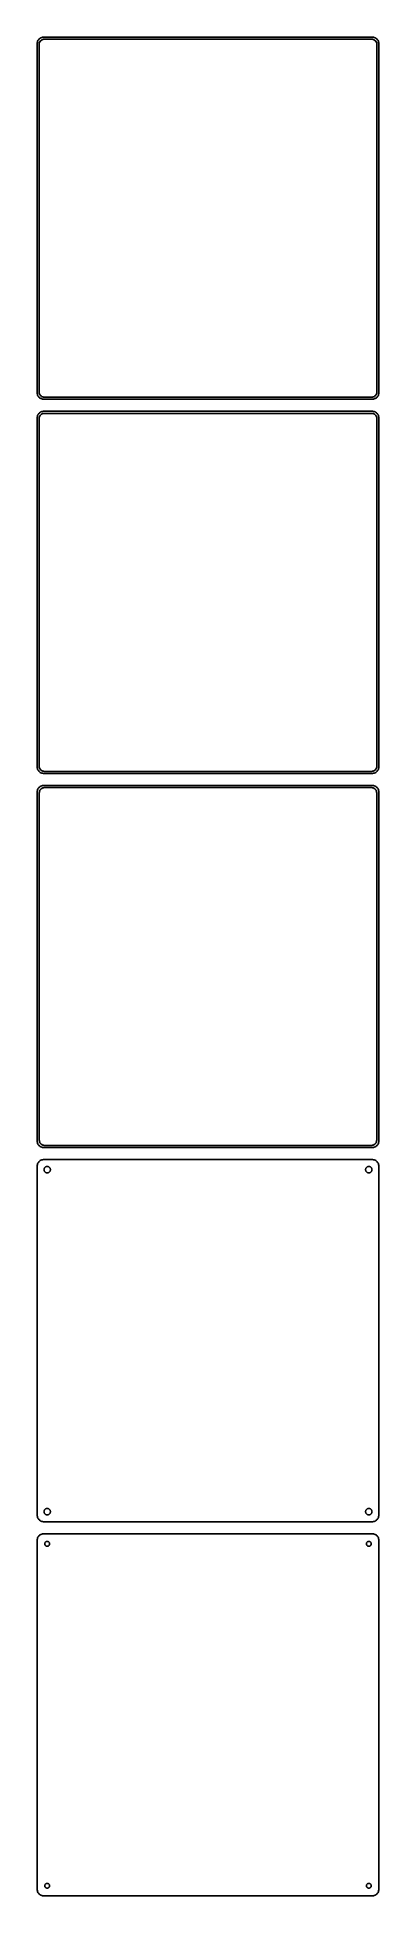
# Model space of a CAD drawing. Header units: metres. Extents: x -128 to 128, y 981 to 2367.
import ezdxf

# ---------------------------------------------------------------- set-up
doc = ezdxf.new("R2010")
doc.units = ezdxf.units.M

msp = doc.modelspace()

# ---------------------------------------------------------------- linework, layer by layer
for p, q in [((-127.461, 2362.63), (-127.5, 2362)), ((-127.5, 2362), (-127.5, 2102)), ((-127.343, 2363.24), (-127.461, 2362.63)), ((-127.149, 2363.84), (-127.343, 2363.24)), ((-126.882, 2364.41), (-127.149, 2363.84)), ((-126.545, 2364.94), (-126.882, 2364.41)), ((-126.145, 2365.42), (-126.545, 2364.94)), ((-125.687, 2365.85), (-126.145, 2365.42)), ((-126, 2361.5), (-125.968, 2362)), ((-126, 2102.5), (-126, 2361.5)), ((-125.968, 2362), (-125.874, 2362.49)), ((-125.874, 2362.49), (-125.719, 2362.97)), ((-125.719, 2362.97), (-125.505, 2363.43)), ((-125.179, 2366.22), (-125.687, 2365.85)), ((-125.505, 2363.43), (-125.236, 2363.85)), ((-125.236, 2363.85), (-124.916, 2364.24)), ((-124.629, 2366.52), (-125.179, 2366.22)), ((-124.916, 2364.24), (-124.55, 2364.58)), ((-124.045, 2366.76), (-124.629, 2366.52)), ((-124.55, 2364.58), (-124.143, 2364.88)), ((-124.143, 2364.88), (-123.703, 2365.12)), ((-123.437, 2366.91), (-124.045, 2366.76)), ((-123.703, 2365.12), (-123.236, 2365.3)), ((-122.814, 2366.99), (-123.437, 2366.91)), ((-123.236, 2365.3), (-122.75, 2365.43)), ((122.814, 2366.99), (-122.814, 2366.99)), ((-122.75, 2365.43), (-122.251, 2365.49)), ((-122.251, 2365.49), (122.251, 2365.49)), ((122.251, 2365.49), (122.75, 2365.43)), ((122.75, 2365.43), (123.236, 2365.3)), ((123.437, 2366.91), (122.814, 2366.99)), ((123.236, 2365.3), (123.703, 2365.12)), ((124.045, 2366.76), (123.437, 2366.91)), ((123.703, 2365.12), (124.143, 2364.88)), ((124.629, 2366.52), (124.045, 2366.76)), ((124.143, 2364.88), (124.55, 2364.58)), ((124.55, 2364.58), (124.916, 2364.24)), ((125.179, 2366.22), (124.629, 2366.52)), ((124.916, 2364.24), (125.236, 2363.85)), ((125.687, 2365.85), (125.179, 2366.22)), ((125.236, 2363.85), (125.505, 2363.43)), ((125.505, 2363.43), (125.719, 2362.97)), ((126.145, 2365.42), (125.687, 2365.85)), ((125.719, 2362.97), (125.874, 2362.49)), ((125.874, 2362.49), (125.968, 2362)), ((125.968, 2362), (126, 2361.5)), ((126, 2361.5), (126, 2102.5)), ((126.545, 2364.94), (126.145, 2365.42)), ((126.882, 2364.41), (126.545, 2364.94)), ((127.149, 2363.84), (126.882, 2364.41)), ((127.343, 2363.24), (127.149, 2363.84)), ((127.461, 2362.63), (127.343, 2363.24)), ((127.5, 2362), (127.461, 2362.63)), ((127.5, 2102), (127.5, 2362)), ((-127.5, 2102), (-127.461, 2101.37)), ((-127.461, 2101.37), (-127.343, 2100.76)), ((-127.343, 2100.76), (-127.149, 2100.16)), ((-127.149, 2100.16), (-126.882, 2099.59)), ((-126.882, 2099.59), (-126.545, 2099.06)), ((-126.545, 2099.06), (-126.145, 2098.58)), ((-126.145, 2098.58), (-125.687, 2098.15)), ((-125.968, 2102), (-126, 2102.5)), ((-125.874, 2101.51), (-125.968, 2102)), ((-125.719, 2101.03), (-125.874, 2101.51)), ((-125.505, 2100.57), (-125.719, 2101.03)), ((-125.687, 2098.15), (-125.179, 2097.78)), ((-125.236, 2100.15), (-125.505, 2100.57)), ((-124.916, 2099.76), (-125.236, 2100.15)), ((-125.179, 2097.78), (-124.629, 2097.48)), ((-124.55, 2099.42), (-124.916, 2099.76)), ((-124.629, 2097.48), (-124.045, 2097.24)), ((-124.143, 2099.12), (-124.55, 2099.42)), ((-123.703, 2098.88), (-124.143, 2099.12)), ((-124.045, 2097.24), (-123.437, 2097.09)), ((-123.236, 2098.7), (-123.703, 2098.88)), ((-123.437, 2097.09), (-122.814, 2097.01)), ((-122.75, 2098.57), (-123.236, 2098.7)), ((-122.814, 2097.01), (122.814, 2097.01)), ((-122.251, 2098.51), (-122.75, 2098.57)), ((122.251, 2098.51), (-122.251, 2098.51)), ((122.75, 2098.57), (122.251, 2098.51)), ((123.236, 2098.7), (122.75, 2098.57)), ((122.814, 2097.01), (123.437, 2097.09)), ((123.703, 2098.88), (123.236, 2098.7)), ((123.437, 2097.09), (124.045, 2097.24)), ((124.143, 2099.12), (123.703, 2098.88)), ((124.045, 2097.24), (124.629, 2097.48)), ((124.55, 2099.42), (124.143, 2099.12)), ((124.916, 2099.76), (124.55, 2099.42)), ((124.629, 2097.48), (125.179, 2097.78)), ((125.236, 2100.15), (124.916, 2099.76)), ((125.179, 2097.78), (125.687, 2098.15)), ((125.505, 2100.57), (125.236, 2100.15)), ((125.719, 2101.03), (125.505, 2100.57)), ((125.687, 2098.15), (126.145, 2098.58)), ((125.874, 2101.51), (125.719, 2101.03)), ((125.968, 2102), (125.874, 2101.51)), ((126, 2102.5), (125.968, 2102)), ((126.145, 2098.58), (126.545, 2099.06)), ((126.545, 2099.06), (126.882, 2099.59)), ((126.882, 2099.59), (127.149, 2100.16)), ((127.149, 2100.16), (127.343, 2100.76)), ((127.343, 2100.76), (127.461, 2101.37)), ((127.461, 2101.37), (127.5, 2102)), ((-127.461, 2083.63), (-127.5, 2083)), ((-127.5, 2083), (-127.5, 1823)), ((-127.343, 2084.24), (-127.461, 2083.63)), ((-127.149, 2084.84), (-127.343, 2084.24)), ((-126.882, 2085.41), (-127.149, 2084.84)), ((-126.545, 2085.94), (-126.882, 2085.41)), ((-126.145, 2086.42), (-126.545, 2085.94)), ((-125.687, 2086.85), (-126.145, 2086.42)), ((-126, 2082.5), (-125.968, 2083)), ((-126, 1823.5), (-126, 2082.5)), ((-125.968, 2083), (-125.874, 2083.49)), ((-125.874, 2083.49), (-125.719, 2083.97)), ((-125.719, 2083.97), (-125.505, 2084.43)), ((-125.179, 2087.22), (-125.687, 2086.85)), ((-125.505, 2084.43), (-125.236, 2084.85)), ((-125.236, 2084.85), (-124.916, 2085.24)), ((-124.629, 2087.52), (-125.179, 2087.22)), ((-124.916, 2085.24), (-124.55, 2085.58)), ((-124.045, 2087.76), (-124.629, 2087.52)), ((-124.55, 2085.58), (-124.143, 2085.88)), ((-124.143, 2085.88), (-123.703, 2086.12)), ((-123.437, 2087.91), (-124.045, 2087.76)), ((-123.703, 2086.12), (-123.236, 2086.3)), ((-122.814, 2087.99), (-123.437, 2087.91)), ((-123.236, 2086.3), (-122.75, 2086.43)), ((122.814, 2087.99), (-122.814, 2087.99)), ((-122.75, 2086.43), (-122.251, 2086.49)), ((-122.251, 2086.49), (122.251, 2086.49)), ((122.251, 2086.49), (122.75, 2086.43)), ((122.75, 2086.43), (123.236, 2086.3)), ((123.437, 2087.91), (122.814, 2087.99)), ((123.236, 2086.3), (123.703, 2086.12)), ((124.045, 2087.76), (123.437, 2087.91)), ((123.703, 2086.12), (124.143, 2085.88)), ((124.629, 2087.52), (124.045, 2087.76)), ((124.143, 2085.88), (124.55, 2085.58)), ((124.55, 2085.58), (124.916, 2085.24)), ((125.179, 2087.22), (124.629, 2087.52)), ((124.916, 2085.24), (125.236, 2084.85)), ((125.687, 2086.85), (125.179, 2087.22)), ((125.236, 2084.85), (125.505, 2084.43)), ((125.505, 2084.43), (125.719, 2083.97)), ((126.145, 2086.42), (125.687, 2086.85)), ((125.719, 2083.97), (125.874, 2083.49)), ((125.874, 2083.49), (125.968, 2083)), ((125.968, 2083), (126, 2082.5)), ((126, 2082.5), (126, 1823.5)), ((126.545, 2085.94), (126.145, 2086.42)), ((126.882, 2085.41), (126.545, 2085.94)), ((127.149, 2084.84), (126.882, 2085.41)), ((127.343, 2084.24), (127.149, 2084.84)), ((127.461, 2083.63), (127.343, 2084.24)), ((127.5, 2083), (127.461, 2083.63)), ((127.5, 1823), (127.5, 2083)), ((-127.5, 1823), (-127.461, 1822.37)), ((-127.461, 1822.37), (-127.343, 1821.76)), ((-127.343, 1821.76), (-127.149, 1821.16)), ((-127.149, 1821.16), (-126.882, 1820.59)), ((-126.882, 1820.59), (-126.545, 1820.06)), ((-126.545, 1820.06), (-126.145, 1819.58)), ((-126.145, 1819.58), (-125.687, 1819.15)), ((-125.968, 1823), (-126, 1823.5)), ((-125.874, 1822.51), (-125.968, 1823)), ((-125.719, 1822.03), (-125.874, 1822.51)), ((-125.505, 1821.57), (-125.719, 1822.03)), ((-125.687, 1819.15), (-125.179, 1818.78)), ((-125.236, 1821.15), (-125.505, 1821.57)), ((-124.916, 1820.76), (-125.236, 1821.15)), ((-125.179, 1818.78), (-124.629, 1818.48)), ((-124.55, 1820.42), (-124.916, 1820.76)), ((-124.629, 1818.48), (-124.045, 1818.24)), ((-124.143, 1820.12), (-124.55, 1820.42)), ((-123.703, 1819.88), (-124.143, 1820.12)), ((-124.045, 1818.24), (-123.437, 1818.09)), ((-123.236, 1819.7), (-123.703, 1819.88)), ((-123.437, 1818.09), (-122.814, 1818.01)), ((-122.75, 1819.57), (-123.236, 1819.7)), ((-122.814, 1818.01), (122.814, 1818.01)), ((-122.251, 1819.51), (-122.75, 1819.57)), ((122.251, 1819.51), (-122.251, 1819.51)), ((122.75, 1819.57), (122.251, 1819.51)), ((123.236, 1819.7), (122.75, 1819.57)), ((122.814, 1818.01), (123.437, 1818.09)), ((123.703, 1819.88), (123.236, 1819.7)), ((123.437, 1818.09), (124.045, 1818.24)), ((124.143, 1820.12), (123.703, 1819.88)), ((124.045, 1818.24), (124.629, 1818.48)), ((124.55, 1820.42), (124.143, 1820.12)), ((124.916, 1820.76), (124.55, 1820.42)), ((124.629, 1818.48), (125.179, 1818.78)), ((125.236, 1821.15), (124.916, 1820.76)), ((125.179, 1818.78), (125.687, 1819.15)), ((125.505, 1821.57), (125.236, 1821.15)), ((125.719, 1822.03), (125.505, 1821.57)), ((125.687, 1819.15), (126.145, 1819.58)), ((125.874, 1822.51), (125.719, 1822.03)), ((125.968, 1823), (125.874, 1822.51)), ((126, 1823.5), (125.968, 1823)), ((126.145, 1819.58), (126.545, 1820.06)), ((126.545, 1820.06), (126.882, 1820.59)), ((126.882, 1820.59), (127.149, 1821.16)), ((127.149, 1821.16), (127.343, 1821.76)), ((127.343, 1821.76), (127.461, 1822.37)), ((127.461, 1822.37), (127.5, 1823)), ((-127.461, 1804.63), (-127.5, 1804)), ((-127.5, 1804), (-127.5, 1544)), ((-127.343, 1805.24), (-127.461, 1804.63)), ((-127.149, 1805.84), (-127.343, 1805.24)), ((-126.882, 1806.41), (-127.149, 1805.84)), ((-126.545, 1806.94), (-126.882, 1806.41)), ((-126.145, 1807.42), (-126.545, 1806.94)), ((-125.687, 1807.85), (-126.145, 1807.42)), ((-125.873, 1803.5), (-125.842, 1803.99)), ((-125.873, 1544.5), (-125.873, 1803.5)), ((-125.842, 1803.99), (-125.751, 1804.46)), ((-125.751, 1804.46), (-125.601, 1804.93)), ((-125.179, 1808.22), (-125.687, 1807.85)), ((-125.601, 1804.93), (-125.394, 1805.37)), ((-125.394, 1805.37), (-125.133, 1805.78)), ((-124.629, 1808.52), (-125.179, 1808.22)), ((-125.133, 1805.78), (-124.823, 1806.15)), ((-124.823, 1806.15), (-124.469, 1806.48)), ((-124.045, 1808.76), (-124.629, 1808.52)), ((-124.469, 1806.48), (-124.075, 1806.77)), ((-124.075, 1806.77), (-123.649, 1807)), ((-123.437, 1808.91), (-124.045, 1808.76)), ((-123.649, 1807), (-123.197, 1807.18)), ((-122.814, 1808.99), (-123.437, 1808.91)), ((-123.197, 1807.18), (-122.726, 1807.3)), ((122.814, 1808.99), (-122.814, 1808.99)), ((-122.726, 1807.3), (-122.243, 1807.36)), ((-122.243, 1807.36), (122.243, 1807.36)), ((122.243, 1807.36), (122.726, 1807.3)), ((122.726, 1807.3), (123.197, 1807.18)), ((123.437, 1808.91), (122.814, 1808.99)), ((123.197, 1807.18), (123.649, 1807)), ((124.045, 1808.76), (123.437, 1808.91)), ((123.649, 1807), (124.075, 1806.77)), ((124.629, 1808.52), (124.045, 1808.76)), ((124.075, 1806.77), (124.469, 1806.48)), ((124.469, 1806.48), (124.823, 1806.15)), ((125.179, 1808.22), (124.629, 1808.52)), ((124.823, 1806.15), (125.133, 1805.78)), ((125.133, 1805.78), (125.394, 1805.37)), ((125.687, 1807.85), (125.179, 1808.22)), ((125.394, 1805.37), (125.601, 1804.93)), ((125.601, 1804.93), (125.751, 1804.46)), ((126.145, 1807.42), (125.687, 1807.85)), ((125.751, 1804.46), (125.842, 1803.99)), ((125.842, 1803.99), (125.873, 1803.5)), ((125.873, 1803.5), (125.873, 1544.5)), ((126.545, 1806.94), (126.145, 1807.42)), ((126.882, 1806.41), (126.545, 1806.94)), ((127.149, 1805.84), (126.882, 1806.41)), ((127.343, 1805.24), (127.149, 1805.84)), ((127.461, 1804.63), (127.343, 1805.24)), ((127.5, 1804), (127.461, 1804.63)), ((127.5, 1544), (127.5, 1804)), ((-127.5, 1544), (-127.461, 1543.37)), ((-127.461, 1543.37), (-127.343, 1542.76)), ((-127.343, 1542.76), (-127.149, 1542.16)), ((-127.149, 1542.16), (-126.882, 1541.59)), ((-126.882, 1541.59), (-126.545, 1541.06)), ((-126.545, 1541.06), (-126.145, 1540.58)), ((-126.145, 1540.58), (-125.687, 1540.15)), ((-125.842, 1544.01), (-125.873, 1544.5)), ((-125.751, 1543.54), (-125.842, 1544.01)), ((-125.601, 1543.07), (-125.751, 1543.54)), ((-125.687, 1540.15), (-125.179, 1539.78)), ((-125.394, 1542.63), (-125.601, 1543.07)), ((-125.133, 1542.22), (-125.394, 1542.63)), ((-125.179, 1539.78), (-124.629, 1539.48)), ((-124.823, 1541.85), (-125.133, 1542.22)), ((-124.469, 1541.52), (-124.823, 1541.85)), ((-124.629, 1539.48), (-124.045, 1539.24)), ((-124.075, 1541.23), (-124.469, 1541.52)), ((-123.649, 1541), (-124.075, 1541.23)), ((-124.045, 1539.24), (-123.437, 1539.09)), ((-123.197, 1540.82), (-123.649, 1541)), ((-123.437, 1539.09), (-122.814, 1539.01)), ((-122.726, 1540.7), (-123.197, 1540.82)), ((-122.814, 1539.01), (122.814, 1539.01)), ((-122.243, 1540.64), (-122.726, 1540.7)), ((122.243, 1540.64), (-122.243, 1540.64)), ((122.726, 1540.7), (122.243, 1540.64)), ((123.197, 1540.82), (122.726, 1540.7)), ((122.814, 1539.01), (123.437, 1539.09)), ((123.649, 1541), (123.197, 1540.82)), ((123.437, 1539.09), (124.045, 1539.24)), ((124.075, 1541.23), (123.649, 1541)), ((124.045, 1539.24), (124.629, 1539.48)), ((124.469, 1541.52), (124.075, 1541.23)), ((124.823, 1541.85), (124.469, 1541.52)), ((124.629, 1539.48), (125.179, 1539.78)), ((125.133, 1542.22), (124.823, 1541.85)), ((125.394, 1542.63), (125.133, 1542.22)), ((125.179, 1539.78), (125.687, 1540.15)), ((125.601, 1543.07), (125.394, 1542.63)), ((125.751, 1543.54), (125.601, 1543.07)), ((125.687, 1540.15), (126.145, 1540.58)), ((125.842, 1544.01), (125.751, 1543.54)), ((125.873, 1544.5), (125.842, 1544.01)), ((126.145, 1540.58), (126.545, 1541.06)), ((126.545, 1541.06), (126.882, 1541.59)), ((126.882, 1541.59), (127.149, 1542.16)), ((127.149, 1542.16), (127.343, 1542.76)), ((127.343, 1542.76), (127.461, 1543.37)), ((127.461, 1543.37), (127.5, 1544)), ((-127.461, 1525.63), (-127.5, 1525)), ((-127.5, 1525), (-127.5, 1265)), ((-127.343, 1526.24), (-127.461, 1525.63)), ((-127.149, 1526.84), (-127.343, 1526.24)), ((-126.882, 1527.41), (-127.149, 1526.84)), ((-126.545, 1527.94), (-126.882, 1527.41)), ((-126.145, 1528.42), (-126.545, 1527.94)), ((-125.687, 1528.85), (-126.145, 1528.42)), ((-125.179, 1529.22), (-125.687, 1528.85)), ((-124.629, 1529.52), (-125.179, 1529.22)), ((-124.045, 1529.76), (-124.629, 1529.52)), ((-123.437, 1529.91), (-124.045, 1529.76)), ((-122.814, 1529.99), (-123.437, 1529.91)), ((122.814, 1529.99), (-122.814, 1529.99)), ((-121.286, 1524.53), (-121.022, 1524.67)), ((-121.022, 1524.67), (-120.742, 1524.78)), ((-120.742, 1524.78), (-120.45, 1524.86)), ((-120.45, 1524.86), (-120.151, 1524.9)), ((-120.151, 1524.9), (-119.849, 1524.9)), ((-119.849, 1524.9), (-119.55, 1524.86)), ((-119.55, 1524.86), (-119.258, 1524.78)), ((-119.258, 1524.78), (-118.978, 1524.67)), ((-118.978, 1524.67), (-118.714, 1524.53)), ((118.714, 1524.53), (118.978, 1524.67)), ((118.978, 1524.67), (119.258, 1524.78)), ((119.258, 1524.78), (119.55, 1524.86)), ((119.55, 1524.86), (119.849, 1524.9)), ((119.849, 1524.9), (120.151, 1524.9)), ((120.151, 1524.9), (120.45, 1524.86)), ((120.45, 1524.86), (120.742, 1524.78)), ((120.742, 1524.78), (121.022, 1524.67)), ((121.022, 1524.67), (121.286, 1524.53)), ((123.437, 1529.91), (122.814, 1529.99)), ((124.045, 1529.76), (123.437, 1529.91)), ((124.629, 1529.52), (124.045, 1529.76)), ((125.179, 1529.22), (124.629, 1529.52)), ((125.687, 1528.85), (125.179, 1529.22)), ((126.145, 1528.42), (125.687, 1528.85)), ((126.545, 1527.94), (126.145, 1528.42)), ((126.882, 1527.41), (126.545, 1527.94)), ((127.149, 1526.84), (126.882, 1527.41)), ((127.343, 1526.24), (127.149, 1526.84)), ((127.461, 1525.63), (127.343, 1526.24)), ((127.5, 1525), (127.461, 1525.63)), ((127.5, 1265), (127.5, 1525)), ((-122.4, 1522.5), (-122.381, 1522.8)), ((-122.381, 1522.2), (-122.4, 1522.5)), ((-122.381, 1522.8), (-122.325, 1523.1)), ((-122.325, 1521.9), (-122.381, 1522.2)), ((-122.325, 1523.1), (-122.231, 1523.38)), ((-122.231, 1521.62), (-122.325, 1521.9)), ((-122.231, 1523.38), (-122.103, 1523.66)), ((-122.103, 1521.34), (-122.231, 1521.62)), ((-122.103, 1523.66), (-121.942, 1523.91)), ((-121.942, 1521.09), (-122.103, 1521.34)), ((-121.942, 1523.91), (-121.75, 1524.14)), ((-121.75, 1520.86), (-121.942, 1521.09)), ((-121.75, 1524.14), (-121.53, 1524.35)), ((-121.53, 1520.65), (-121.75, 1520.86)), ((-121.53, 1524.35), (-121.286, 1524.53)), ((-121.286, 1520.47), (-121.53, 1520.65)), ((-121.022, 1520.33), (-121.286, 1520.47)), ((-120.742, 1520.22), (-121.022, 1520.33)), ((-120.45, 1520.14), (-120.742, 1520.22)), ((-120.151, 1520.1), (-120.45, 1520.14)), ((-119.849, 1520.1), (-120.151, 1520.1)), ((-119.55, 1520.14), (-119.849, 1520.1)), ((-119.258, 1520.22), (-119.55, 1520.14)), ((-118.978, 1520.33), (-119.258, 1520.22)), ((-118.714, 1520.47), (-118.978, 1520.33)), ((-118.714, 1524.53), (-118.47, 1524.35)), ((-118.47, 1520.65), (-118.714, 1520.47)), ((-118.47, 1524.35), (-118.25, 1524.14)), ((-118.25, 1520.86), (-118.47, 1520.65)), ((-118.25, 1524.14), (-118.058, 1523.91)), ((-118.058, 1521.09), (-118.25, 1520.86)), ((-118.058, 1523.91), (-117.897, 1523.66)), ((-117.897, 1521.34), (-118.058, 1521.09)), ((-117.897, 1523.66), (-117.769, 1523.38)), ((-117.769, 1521.62), (-117.897, 1521.34)), ((-117.769, 1523.38), (-117.675, 1523.1)), ((-117.675, 1521.9), (-117.769, 1521.62)), ((-117.675, 1523.1), (-117.619, 1522.8)), ((-117.619, 1522.2), (-117.675, 1521.9)), ((-117.619, 1522.8), (-117.6, 1522.5)), ((-117.6, 1522.5), (-117.619, 1522.2)), ((117.6, 1522.5), (117.619, 1522.8)), ((117.619, 1522.2), (117.6, 1522.5)), ((117.619, 1522.8), (117.675, 1523.1)), ((117.675, 1521.9), (117.619, 1522.2)), ((117.675, 1523.1), (117.769, 1523.38)), ((117.769, 1521.62), (117.675, 1521.9)), ((117.769, 1523.38), (117.897, 1523.66)), ((117.897, 1521.34), (117.769, 1521.62)), ((117.897, 1523.66), (118.058, 1523.91)), ((118.058, 1521.09), (117.897, 1521.34)), ((118.058, 1523.91), (118.25, 1524.14)), ((118.25, 1520.86), (118.058, 1521.09)), ((118.25, 1524.14), (118.47, 1524.35)), ((118.47, 1520.65), (118.25, 1520.86)), ((118.47, 1524.35), (118.714, 1524.53)), ((118.714, 1520.47), (118.47, 1520.65)), ((118.978, 1520.33), (118.714, 1520.47)), ((119.258, 1520.22), (118.978, 1520.33)), ((119.55, 1520.14), (119.258, 1520.22)), ((119.849, 1520.1), (119.55, 1520.14)), ((120.151, 1520.1), (119.849, 1520.1)), ((120.45, 1520.14), (120.151, 1520.1)), ((120.742, 1520.22), (120.45, 1520.14)), ((121.022, 1520.33), (120.742, 1520.22)), ((121.286, 1520.47), (121.022, 1520.33)), ((121.286, 1524.53), (121.53, 1524.35)), ((121.53, 1520.65), (121.286, 1520.47)), ((121.53, 1524.35), (121.75, 1524.14)), ((121.75, 1520.86), (121.53, 1520.65)), ((121.75, 1524.14), (121.942, 1523.91)), ((121.942, 1521.09), (121.75, 1520.86)), ((121.942, 1523.91), (122.103, 1523.66)), ((122.103, 1521.34), (121.942, 1521.09)), ((122.103, 1523.66), (122.231, 1523.38)), ((122.231, 1521.62), (122.103, 1521.34)), ((122.231, 1523.38), (122.325, 1523.1)), ((122.325, 1521.9), (122.231, 1521.62)), ((122.325, 1523.1), (122.381, 1522.8)), ((122.381, 1522.2), (122.325, 1521.9)), ((122.381, 1522.8), (122.4, 1522.5)), ((122.4, 1522.5), (122.381, 1522.2)), ((-127.5, 1265), (-127.461, 1264.37)), ((-127.461, 1264.37), (-127.343, 1263.76)), ((-127.343, 1263.76), (-127.149, 1263.16)), ((-127.149, 1263.16), (-126.882, 1262.59)), ((-126.882, 1262.59), (-126.545, 1262.06)), ((-126.545, 1262.06), (-126.145, 1261.58)), ((-126.145, 1261.58), (-125.687, 1261.15)), ((-122.4, 1267.5), (-122.381, 1267.8)), ((-122.381, 1267.2), (-122.4, 1267.5)), ((-122.381, 1267.8), (-122.325, 1268.1)), ((-122.325, 1266.9), (-122.381, 1267.2)), ((-122.325, 1268.1), (-122.231, 1268.38)), ((-122.231, 1266.62), (-122.325, 1266.9)), ((-122.231, 1268.38), (-122.103, 1268.66)), ((-122.103, 1266.34), (-122.231, 1266.62)), ((-122.103, 1268.66), (-121.942, 1268.91)), ((-121.942, 1266.09), (-122.103, 1266.34)), ((-121.942, 1268.91), (-121.75, 1269.14)), ((-121.75, 1265.86), (-121.942, 1266.09)), ((-121.75, 1269.14), (-121.53, 1269.35)), ((-121.53, 1265.65), (-121.75, 1265.86)), ((-121.53, 1269.35), (-121.286, 1269.53)), ((-121.286, 1265.47), (-121.53, 1265.65)), ((-121.286, 1269.53), (-121.022, 1269.67)), ((-121.022, 1265.33), (-121.286, 1265.47)), ((-121.022, 1269.67), (-120.742, 1269.78)), ((-120.742, 1265.22), (-121.022, 1265.33)), ((-120.742, 1269.78), (-120.45, 1269.86)), ((-120.45, 1265.14), (-120.742, 1265.22)), ((-120.45, 1269.86), (-120.151, 1269.9)), ((-120.151, 1265.1), (-120.45, 1265.14)), ((-120.151, 1269.9), (-119.849, 1269.9)), ((-119.849, 1265.1), (-120.151, 1265.1)), ((-119.849, 1269.9), (-119.55, 1269.86)), ((-119.55, 1265.14), (-119.849, 1265.1)), ((-119.55, 1269.86), (-119.258, 1269.78)), ((-119.258, 1265.22), (-119.55, 1265.14)), ((-119.258, 1269.78), (-118.978, 1269.67)), ((-118.978, 1265.33), (-119.258, 1265.22)), ((-118.978, 1269.67), (-118.714, 1269.53)), ((-118.714, 1265.47), (-118.978, 1265.33)), ((-118.714, 1269.53), (-118.47, 1269.35)), ((-118.47, 1265.65), (-118.714, 1265.47)), ((-118.47, 1269.35), (-118.25, 1269.14)), ((-118.25, 1265.86), (-118.47, 1265.65)), ((-118.25, 1269.14), (-118.058, 1268.91)), ((-118.058, 1266.09), (-118.25, 1265.86)), ((-118.058, 1268.91), (-117.897, 1268.66)), ((-117.897, 1266.34), (-118.058, 1266.09)), ((-117.897, 1268.66), (-117.769, 1268.38)), ((-117.769, 1266.62), (-117.897, 1266.34)), ((-117.769, 1268.38), (-117.675, 1268.1)), ((-117.675, 1266.9), (-117.769, 1266.62)), ((-117.675, 1268.1), (-117.619, 1267.8)), ((-117.619, 1267.2), (-117.675, 1266.9)), ((-117.619, 1267.8), (-117.6, 1267.5)), ((-117.6, 1267.5), (-117.619, 1267.2)), ((117.6, 1267.5), (117.619, 1267.8)), ((117.619, 1267.2), (117.6, 1267.5)), ((117.619, 1267.8), (117.675, 1268.1)), ((117.675, 1266.9), (117.619, 1267.2)), ((117.675, 1268.1), (117.769, 1268.38)), ((117.769, 1266.62), (117.675, 1266.9)), ((117.769, 1268.38), (117.897, 1268.66)), ((117.897, 1266.34), (117.769, 1266.62)), ((117.897, 1268.66), (118.058, 1268.91)), ((118.058, 1266.09), (117.897, 1266.34)), ((118.058, 1268.91), (118.25, 1269.14)), ((118.25, 1265.86), (118.058, 1266.09)), ((118.25, 1269.14), (118.47, 1269.35)), ((118.47, 1265.65), (118.25, 1265.86)), ((118.47, 1269.35), (118.714, 1269.53)), ((118.714, 1265.47), (118.47, 1265.65)), ((118.714, 1269.53), (118.978, 1269.67)), ((118.978, 1265.33), (118.714, 1265.47)), ((118.978, 1269.67), (119.258, 1269.78)), ((119.258, 1265.22), (118.978, 1265.33)), ((119.258, 1269.78), (119.55, 1269.86)), ((119.55, 1265.14), (119.258, 1265.22)), ((119.55, 1269.86), (119.849, 1269.9)), ((119.849, 1265.1), (119.55, 1265.14)), ((119.849, 1269.9), (120.151, 1269.9)), ((120.151, 1265.1), (119.849, 1265.1)), ((120.151, 1269.9), (120.45, 1269.86)), ((120.45, 1265.14), (120.151, 1265.1)), ((120.45, 1269.86), (120.742, 1269.78)), ((120.742, 1265.22), (120.45, 1265.14)), ((120.742, 1269.78), (121.022, 1269.67)), ((121.022, 1265.33), (120.742, 1265.22)), ((121.022, 1269.67), (121.286, 1269.53)), ((121.286, 1265.47), (121.022, 1265.33)), ((121.286, 1269.53), (121.53, 1269.35)), ((121.53, 1265.65), (121.286, 1265.47)), ((121.53, 1269.35), (121.75, 1269.14)), ((121.75, 1265.86), (121.53, 1265.65)), ((121.75, 1269.14), (121.942, 1268.91)), ((121.942, 1266.09), (121.75, 1265.86)), ((121.942, 1268.91), (122.103, 1268.66)), ((122.103, 1266.34), (121.942, 1266.09)), ((122.103, 1268.66), (122.231, 1268.38)), ((122.231, 1266.62), (122.103, 1266.34)), ((122.231, 1268.38), (122.325, 1268.1)), ((122.325, 1266.9), (122.231, 1266.62)), ((122.325, 1268.1), (122.381, 1267.8)), ((122.381, 1267.2), (122.325, 1266.9)), ((122.381, 1267.8), (122.4, 1267.5)), ((122.4, 1267.5), (122.381, 1267.2)), ((125.687, 1261.15), (126.145, 1261.58)), ((126.145, 1261.58), (126.545, 1262.06)), ((126.545, 1262.06), (126.882, 1262.59)), ((126.882, 1262.59), (127.149, 1263.16)), ((127.149, 1263.16), (127.343, 1263.76)), ((127.343, 1263.76), (127.461, 1264.37)), ((127.461, 1264.37), (127.5, 1265)), ((-127.149, 1247.84), (-127.343, 1247.24)), ((-126.882, 1248.41), (-127.149, 1247.84)), ((-126.545, 1248.94), (-126.882, 1248.41)), ((-126.145, 1249.42), (-126.545, 1248.94)), ((-125.687, 1249.85), (-126.145, 1249.42)), ((-125.687, 1261.15), (-125.179, 1260.78)), ((-125.179, 1250.22), (-125.687, 1249.85)), ((-125.179, 1260.78), (-124.629, 1260.48)), ((-124.629, 1250.52), (-125.179, 1250.22)), ((-124.629, 1260.48), (-124.045, 1260.24)), ((-124.045, 1250.76), (-124.629, 1250.52)), ((-124.045, 1260.24), (-123.437, 1260.09)), ((-123.437, 1250.91), (-124.045, 1250.76)), ((-123.437, 1260.09), (-122.814, 1260.01)), ((-122.814, 1250.99), (-123.437, 1250.91)), ((-122.814, 1260.01), (122.814, 1260.01)), ((122.814, 1250.99), (-122.814, 1250.99)), ((122.814, 1260.01), (123.437, 1260.09)), ((123.437, 1250.91), (122.814, 1250.99)), ((123.437, 1260.09), (124.045, 1260.24)), ((124.045, 1250.76), (123.437, 1250.91)), ((124.045, 1260.24), (124.629, 1260.48)), ((124.629, 1250.52), (124.045, 1250.76)), ((124.629, 1260.48), (125.179, 1260.78)), ((125.179, 1250.22), (124.629, 1250.52)), ((125.179, 1260.78), (125.687, 1261.15)), ((125.687, 1249.85), (125.179, 1250.22)), ((126.145, 1249.42), (125.687, 1249.85)), ((126.545, 1248.94), (126.145, 1249.42)), ((126.882, 1248.41), (126.545, 1248.94)), ((127.149, 1247.84), (126.882, 1248.41)), ((127.343, 1247.24), (127.149, 1247.84)), ((-127.461, 1246.63), (-127.5, 1246)), ((-127.5, 1246), (-127.5, 986)), ((-127.343, 1247.24), (-127.461, 1246.63)), ((-121.8, 1243.5), (-121.786, 1243.73)), ((-121.786, 1243.27), (-121.8, 1243.5)), ((-121.786, 1243.73), (-121.743, 1243.95)), ((-121.743, 1243.05), (-121.786, 1243.27)), ((-121.743, 1243.95), (-121.674, 1244.16)), ((-121.674, 1242.84), (-121.743, 1243.05)), ((-121.674, 1244.16), (-121.577, 1244.37)), ((-121.577, 1242.63), (-121.674, 1242.84)), ((-121.577, 1244.37), (-121.456, 1244.56)), ((-121.456, 1242.44), (-121.577, 1242.63)), ((-121.456, 1244.56), (-121.312, 1244.73)), ((-121.312, 1242.27), (-121.456, 1242.44)), ((-121.312, 1244.73), (-121.147, 1244.89)), ((-121.147, 1242.11), (-121.312, 1242.27)), ((-121.147, 1244.89), (-120.964, 1245.02)), ((-120.964, 1241.98), (-121.147, 1242.11)), ((-120.964, 1245.02), (-120.766, 1245.13)), ((-120.766, 1241.87), (-120.964, 1241.98)), ((-120.766, 1245.13), (-120.556, 1245.21)), ((-120.556, 1241.79), (-120.766, 1241.87)), ((-120.556, 1245.21), (-120.337, 1245.27)), ((-120.337, 1241.73), (-120.556, 1241.79)), ((-120.337, 1245.27), (-120.113, 1245.3)), ((-120.113, 1241.7), (-120.337, 1241.73)), ((-120.113, 1245.3), (-119.887, 1245.3)), ((-119.887, 1241.7), (-120.113, 1241.7)), ((-119.887, 1245.3), (-119.663, 1245.27)), ((-119.663, 1241.73), (-119.887, 1241.7)), ((-119.663, 1245.27), (-119.444, 1245.21)), ((-119.444, 1241.79), (-119.663, 1241.73)), ((-119.444, 1245.21), (-119.234, 1245.13)), ((-119.234, 1241.87), (-119.444, 1241.79)), ((-119.234, 1245.13), (-119.036, 1245.02)), ((-119.036, 1241.98), (-119.234, 1241.87)), ((-119.036, 1245.02), (-118.853, 1244.89)), ((-118.853, 1242.11), (-119.036, 1241.98)), ((-118.853, 1244.89), (-118.688, 1244.73)), ((-118.688, 1242.27), (-118.853, 1242.11)), ((-118.688, 1244.73), (-118.544, 1244.56)), ((-118.544, 1242.44), (-118.688, 1242.27)), ((-118.544, 1244.56), (-118.423, 1244.37)), ((-118.423, 1242.63), (-118.544, 1242.44)), ((-118.423, 1244.37), (-118.326, 1244.16)), ((-118.326, 1242.84), (-118.423, 1242.63)), ((-118.326, 1244.16), (-118.257, 1243.95)), ((-118.257, 1243.05), (-118.326, 1242.84)), ((-118.257, 1243.95), (-118.214, 1243.73)), ((-118.214, 1243.27), (-118.257, 1243.05)), ((-118.214, 1243.73), (-118.2, 1243.5)), ((-118.2, 1243.5), (-118.214, 1243.27)), ((118.2, 1243.5), (118.214, 1243.73)), ((118.214, 1243.27), (118.2, 1243.5)), ((118.214, 1243.73), (118.257, 1243.95)), ((118.257, 1243.05), (118.214, 1243.27)), ((118.257, 1243.95), (118.326, 1244.16)), ((118.326, 1242.84), (118.257, 1243.05)), ((118.326, 1244.16), (118.423, 1244.37)), ((118.423, 1242.63), (118.326, 1242.84)), ((118.423, 1244.37), (118.544, 1244.56)), ((118.544, 1242.44), (118.423, 1242.63)), ((118.544, 1244.56), (118.688, 1244.73)), ((118.688, 1242.27), (118.544, 1242.44)), ((118.688, 1244.73), (118.853, 1244.89)), ((118.853, 1242.11), (118.688, 1242.27)), ((118.853, 1244.89), (119.036, 1245.02)), ((119.036, 1241.98), (118.853, 1242.11)), ((119.036, 1245.02), (119.234, 1245.13)), ((119.234, 1241.87), (119.036, 1241.98)), ((119.234, 1245.13), (119.444, 1245.21)), ((119.444, 1241.79), (119.234, 1241.87)), ((119.444, 1245.21), (119.663, 1245.27)), ((119.663, 1241.73), (119.444, 1241.79)), ((119.663, 1245.27), (119.887, 1245.3)), ((119.887, 1241.7), (119.663, 1241.73)), ((119.887, 1245.3), (120.113, 1245.3)), ((120.113, 1241.7), (119.887, 1241.7)), ((120.113, 1245.3), (120.337, 1245.27)), ((120.337, 1241.73), (120.113, 1241.7)), ((120.337, 1245.27), (120.556, 1245.21)), ((120.556, 1241.79), (120.337, 1241.73)), ((120.556, 1245.21), (120.766, 1245.13)), ((120.766, 1241.87), (120.556, 1241.79)), ((120.766, 1245.13), (120.964, 1245.02)), ((120.964, 1241.98), (120.766, 1241.87)), ((120.964, 1245.02), (121.147, 1244.89)), ((121.147, 1242.11), (120.964, 1241.98)), ((121.147, 1244.89), (121.312, 1244.73)), ((121.312, 1242.27), (121.147, 1242.11)), ((121.312, 1244.73), (121.456, 1244.56)), ((121.456, 1242.44), (121.312, 1242.27)), ((121.456, 1244.56), (121.577, 1244.37)), ((121.577, 1242.63), (121.456, 1242.44)), ((121.577, 1244.37), (121.674, 1244.16)), ((121.674, 1242.84), (121.577, 1242.63)), ((121.674, 1244.16), (121.743, 1243.95)), ((121.743, 1243.05), (121.674, 1242.84)), ((121.743, 1243.95), (121.786, 1243.73)), ((121.786, 1243.27), (121.743, 1243.05)), ((121.786, 1243.73), (121.8, 1243.5)), ((121.8, 1243.5), (121.786, 1243.27)), ((127.461, 1246.63), (127.343, 1247.24)), ((127.5, 1246), (127.461, 1246.63)), ((127.5, 986), (127.5, 1246)), ((-127.5, 986), (-127.461, 985.373)), ((-127.461, 985.373), (-127.343, 984.757)), ((-127.343, 984.757), (-127.149, 984.159)), ((-127.149, 984.159), (-126.882, 983.591)), ((-121.8, 988.5), (-121.786, 988.726)), ((-121.786, 988.274), (-121.8, 988.5)), ((-121.786, 988.726), (-121.743, 988.948)), ((-121.743, 988.052), (-121.786, 988.274)), ((-121.743, 988.948), (-121.674, 989.163)), ((-121.674, 987.837), (-121.743, 988.052)), ((-121.674, 989.163), (-121.577, 989.367)), ((-121.577, 987.633), (-121.674, 987.837)), ((-121.577, 989.367), (-121.456, 989.558)), ((-121.456, 987.442), (-121.577, 987.633)), ((-121.456, 989.558), (-121.312, 989.732)), ((-121.312, 987.268), (-121.456, 987.442)), ((-121.312, 989.732), (-121.147, 989.887)), ((-121.147, 987.113), (-121.312, 987.268)), ((-121.147, 989.887), (-120.964, 990.02)), ((-120.964, 986.98), (-121.147, 987.113)), ((-120.964, 990.02), (-120.766, 990.129)), ((-120.766, 986.871), (-120.964, 986.98)), ((-120.766, 990.129), (-120.556, 990.212)), ((-120.556, 986.788), (-120.766, 986.871)), ((-120.556, 990.212), (-120.337, 990.268)), ((-120.337, 986.732), (-120.556, 986.788)), ((-120.337, 990.268), (-120.113, 990.296)), ((-120.113, 986.704), (-120.337, 986.732)), ((-120.113, 990.296), (-119.887, 990.296)), ((-119.887, 986.704), (-120.113, 986.704)), ((-119.887, 990.296), (-119.663, 990.268)), ((-119.663, 986.732), (-119.887, 986.704)), ((-119.663, 990.268), (-119.444, 990.212)), ((-119.444, 986.788), (-119.663, 986.732)), ((-119.444, 990.212), (-119.234, 990.129)), ((-119.234, 986.871), (-119.444, 986.788)), ((-119.234, 990.129), (-119.036, 990.02)), ((-119.036, 986.98), (-119.234, 986.871)), ((-119.036, 990.02), (-118.853, 989.887)), ((-118.853, 987.113), (-119.036, 986.98)), ((-118.853, 989.887), (-118.688, 989.732)), ((-118.688, 987.268), (-118.853, 987.113)), ((-118.688, 989.732), (-118.544, 989.558)), ((-118.544, 987.442), (-118.688, 987.268)), ((-118.544, 989.558), (-118.423, 989.367)), ((-118.423, 987.633), (-118.544, 987.442)), ((-118.423, 989.367), (-118.326, 989.163)), ((-118.326, 987.837), (-118.423, 987.633)), ((-118.326, 989.163), (-118.257, 988.948)), ((-118.257, 988.052), (-118.326, 987.837)), ((-118.257, 988.948), (-118.214, 988.726)), ((-118.214, 988.274), (-118.257, 988.052)), ((-118.214, 988.726), (-118.2, 988.5)), ((-118.2, 988.5), (-118.214, 988.274)), ((118.2, 988.5), (118.214, 988.726)), ((118.214, 988.274), (118.2, 988.5)), ((118.214, 988.726), (118.257, 988.948)), ((118.257, 988.052), (118.214, 988.274)), ((118.257, 988.948), (118.326, 989.163)), ((118.326, 987.837), (118.257, 988.052)), ((118.326, 989.163), (118.423, 989.367)), ((118.423, 987.633), (118.326, 987.837)), ((118.423, 989.367), (118.544, 989.558)), ((118.544, 987.442), (118.423, 987.633)), ((118.544, 989.558), (118.688, 989.732)), ((118.688, 987.268), (118.544, 987.442)), ((118.688, 989.732), (118.853, 989.887)), ((118.853, 987.113), (118.688, 987.268)), ((118.853, 989.887), (119.036, 990.02)), ((119.036, 986.98), (118.853, 987.113)), ((119.036, 990.02), (119.234, 990.129)), ((119.234, 986.871), (119.036, 986.98)), ((119.234, 990.129), (119.444, 990.212)), ((119.444, 986.788), (119.234, 986.871)), ((119.444, 990.212), (119.663, 990.268)), ((119.663, 986.732), (119.444, 986.788)), ((119.663, 990.268), (119.887, 990.296)), ((119.887, 986.704), (119.663, 986.732)), ((119.887, 990.296), (120.113, 990.296)), ((120.113, 986.704), (119.887, 986.704)), ((120.113, 990.296), (120.337, 990.268)), ((120.337, 986.732), (120.113, 986.704)), ((120.337, 990.268), (120.556, 990.212)), ((120.556, 986.788), (120.337, 986.732)), ((120.556, 990.212), (120.766, 990.129)), ((120.766, 986.871), (120.556, 986.788)), ((120.766, 990.129), (120.964, 990.02)), ((120.964, 986.98), (120.766, 986.871)), ((120.964, 990.02), (121.147, 989.887)), ((121.147, 987.113), (120.964, 986.98)), ((121.147, 989.887), (121.312, 989.732)), ((121.312, 987.268), (121.147, 987.113)), ((121.312, 989.732), (121.456, 989.558)), ((121.456, 987.442), (121.312, 987.268)), ((121.456, 989.558), (121.577, 989.367)), ((121.577, 987.633), (121.456, 987.442)), ((121.577, 989.367), (121.674, 989.163)), ((121.674, 987.837), (121.577, 987.633)), ((121.674, 989.163), (121.743, 988.948)), ((121.743, 988.052), (121.674, 987.837)), ((121.743, 988.948), (121.786, 988.726)), ((121.786, 988.274), (121.743, 988.052)), ((121.786, 988.726), (121.8, 988.5)), ((121.8, 988.5), (121.786, 988.274)), ((126.882, 983.591), (127.149, 984.159)), ((127.149, 984.159), (127.343, 984.757)), ((127.343, 984.757), (127.461, 985.373)), ((127.461, 985.373), (127.5, 986)), ((-126.882, 983.591), (-126.545, 983.061)), ((-126.545, 983.061), (-126.145, 982.577)), ((-126.145, 982.577), (-125.687, 982.147)), ((-125.687, 982.147), (-125.179, 981.778)), ((-125.179, 981.778), (-124.629, 981.476)), ((-124.629, 981.476), (-124.045, 981.245)), ((-124.045, 981.245), (-123.437, 981.089)), ((-123.437, 981.089), (-122.814, 981.01)), ((-122.814, 981.01), (122.814, 981.01)), ((122.814, 981.01), (123.437, 981.089)), ((123.437, 981.089), (124.045, 981.245)), ((124.045, 981.245), (124.629, 981.476)), ((124.629, 981.476), (125.179, 981.778)), ((125.179, 981.778), (125.687, 982.147)), ((125.687, 982.147), (126.145, 982.577)), ((126.145, 982.577), (126.545, 983.061)), ((126.545, 983.061), (126.882, 983.591))]:
    msp.add_line(p, q)

doc.saveas('drawing.dxf')
